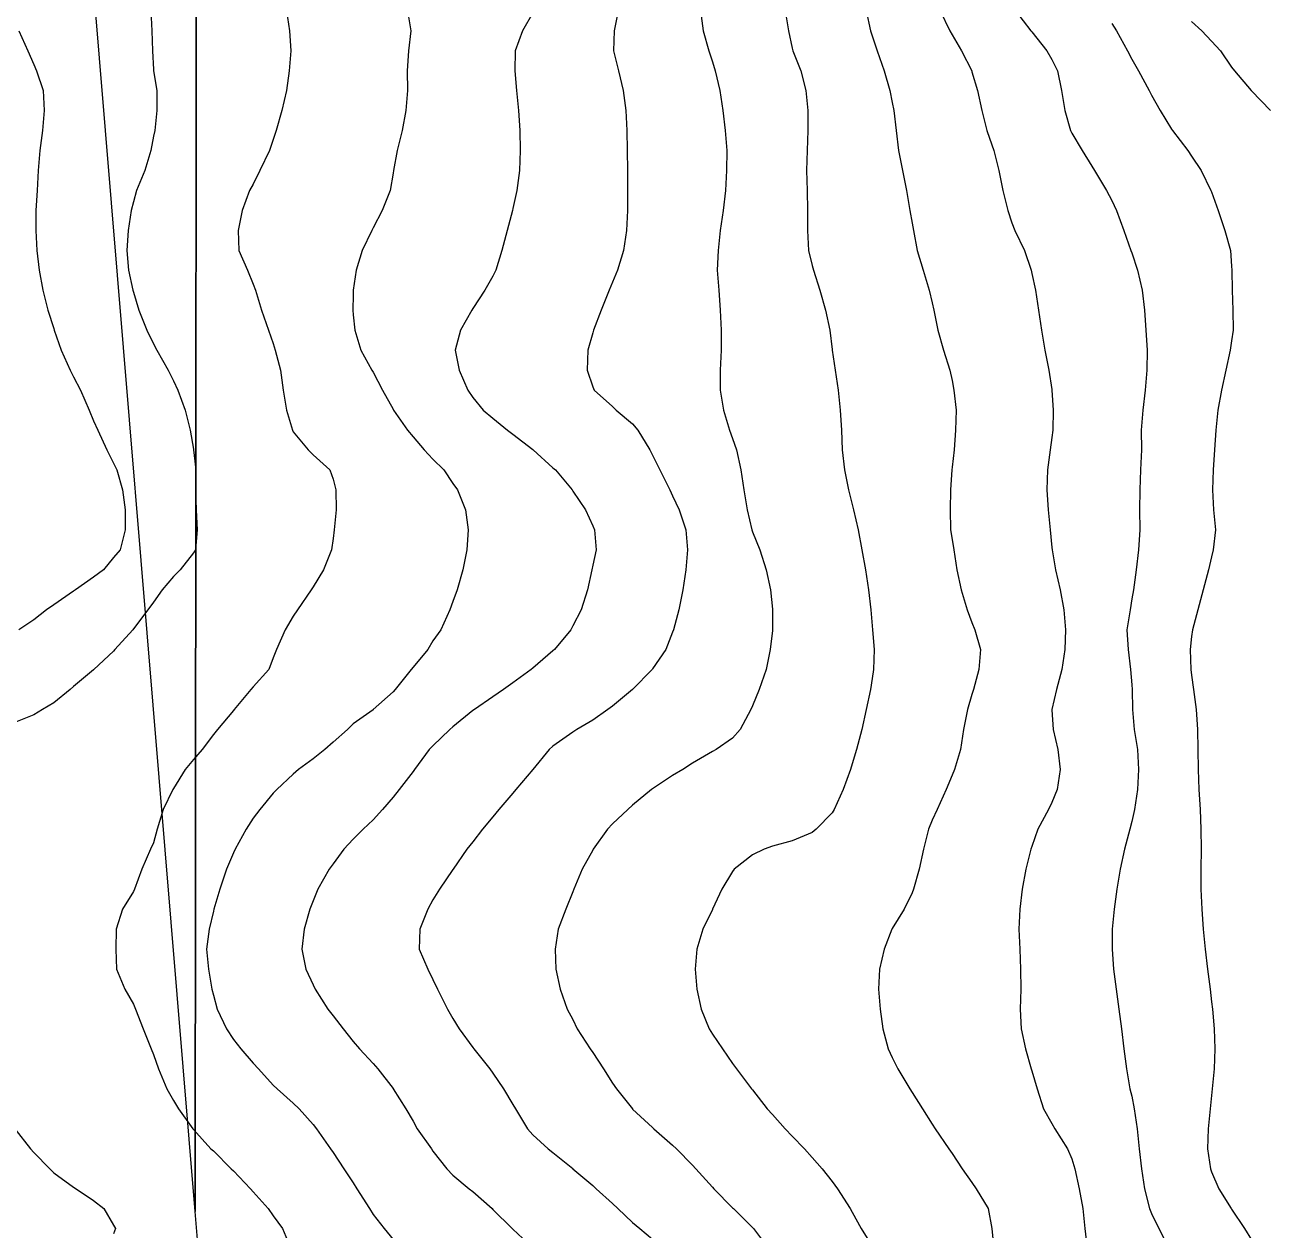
# Model space of a CAD drawing. Extents: x -729 to 771, y -779 to 721.
# Drawn here: x -418.1 to -213.2, y 135.4 to 334 of the extents above; entities that cross this region are included whole.
import ezdxf

# ---------------------------------------------------------------- set-up
doc = ezdxf.new("R2010")
doc.units = 0

msp = doc.modelspace()

# ---------------------------------------------------------------- linework, layer by layer
at = {"layer": 'CONTOURS'}
for points in [[(-397.3407, 336.3354, 126.472), (-397.1361, 333.0459, 126.472), (-397.0667, 329.7564, 126.472), (-396.8798, 326.6767, 126.472), (-396.8672, 326.467, 126.472), (-396.3045, 323.1775, 126.472), (-396.3174, 319.888, 126.472), (-396.6845, 316.5985, 126.472), (-396.8798, 315.655, 126.472), (-397.3403, 313.3091, 126.472), (-398.2962, 310.0196, 126.472), (-399.6589, 306.7301, 126.472), (-400.1693, 304.8495, 126.472), (-400.5359, 303.4407, 126.472), (-401.0622, 300.1512, 126.472), (-401.25, 296.8617, 126.472), (-401.0154, 293.5722, 126.472), (-400.268, 290.2828, 126.472), (-400.1693, 289.9469, 126.472), (-399.308, 286.9933, 126.472), (-397.9948, 283.7038, 126.472), (-396.8798, 281.4793, 126.472), (-396.3184, 280.4143, 126.472), (-394.479, 277.1249, 126.472), (-393.5903, 275.3415, 126.472), (-392.8461, 273.8354, 126.472), (-391.6573, 270.5459, 126.472), (-390.8284, 267.2564, 126.472), (-390.3009, 264.1295, 126.472), (-390.2717, 263.967, 126.472), (-389.9101, 260.6775, 126.472), (-389.9358, 257.388, 126.472), (-389.8235, 254.0985, 126.472), (-389.6913, 250.8091, 126.472), (-389.9515, 247.5196, 126.472), (-390.3009, 247.0134, 126.472), (-392.4736, 244.2301, 126.472), (-393.5903, 243.1157, 126.472), (-395.4475, 240.9407, 126.472), (-396.8798, 238.9031, 126.472), (-397.8159, 237.6512, 126.472), (-400.1693, 234.5015, 126.472), (-400.3103, 234.3617, 126.472), (-403.2265, 231.0722, 126.472), (-403.4588, 230.8147, 126.472), (-406.7357, 227.7828, 126.472), (-406.7482, 227.7724, 126.472), (-410.0377, 225.0127, 126.472), (-410.6235, 224.4933, 126.472), (-413.3272, 222.3204, 126.472), (-415.1917, 221.2038, 126.472), (-416.6167, 220.3361, 126.472), (-419.9061, 219.0397, 126.472)], [(-374.9911, 336.3354, 136.472), (-374.467, 333.0459, 136.472), (-374.2325, 329.7564, 136.472), (-374.5208, 326.467, 136.472), (-374.9443, 323.1775, 136.472), (-375.7258, 319.888, 136.472), (-376.6626, 316.5985, 136.472), (-377.143, 315.1233, 136.472), (-377.7618, 313.3091, 136.472), (-379.343, 310.0196, 136.472), (-380.4324, 307.7785, 136.472), (-381.0459, 306.7301, 136.472), (-382.2832, 303.4407, 136.472), (-382.9432, 300.1512, 136.472), (-382.8452, 296.8617, 136.472), (-381.3647, 293.5722, 136.472), (-380.4324, 291.2815, 136.472), (-380.0863, 290.2828, 136.472), (-379.0634, 286.9933, 136.472), (-377.9254, 283.7038, 136.472), (-377.143, 281.5227, 136.472), (-376.8278, 280.4143, 136.472), (-375.9788, 277.1249, 136.472), (-375.4864, 273.8354, 136.472), (-374.9608, 270.5459, 136.472), (-373.9991, 267.2564, 136.472), (-373.8535, 266.981, 136.472), (-371.4125, 263.967, 136.472), (-370.564, 263.1969, 136.472), (-367.8416, 260.6775, 136.472), (-367.2745, 259.1689, 136.472), (-366.8165, 257.388, 136.472), (-366.7819, 254.0985, 136.472), (-367.1098, 250.8091, 136.472), (-367.2745, 249.3711, 136.472), (-367.5532, 247.5196, 136.472), (-368.894, 244.2301, 136.472), (-370.564, 241.4451, 136.472), (-370.8861, 240.9407, 136.472), (-373.1695, 237.6512, 136.472), (-373.8535, 236.6017, 136.472), (-375.1969, 234.3617, 136.472), (-376.6187, 231.0722, 136.472), (-377.143, 229.7034, 136.472), (-377.8744, 227.7828, 136.472), (-380.4324, 224.9625, 136.472), (-380.8256, 224.4933, 136.472), (-383.5877, 221.2038, 136.472), (-383.7219, 221.0468, 136.472), (-386.3457, 217.9143, 136.472), (-387.0114, 217.0918, 136.472), (-388.8569, 214.6249, 136.472), (-390.3009, 212.9462, 136.472), (-391.6615, 211.3354, 136.472), (-393.5903, 208.2052, 136.472), (-393.7051, 208.0459, 136.472), (-395.2799, 204.7564, 136.472), (-396.2613, 201.467, 136.472), (-396.8798, 199.2161, 136.472), (-397.3931, 198.1775, 136.472), (-398.7895, 194.888, 136.472), (-400.0034, 191.5985, 136.472), (-400.1693, 191.2453, 136.472), (-402.0003, 188.3091, 136.472), (-403.0091, 185.0196, 136.472), (-403.0813, 181.7301, 136.472), (-402.9599, 178.4407, 136.472), (-401.6024, 175.1512, 136.472), (-400.1693, 172.6471, 136.472), (-399.8592, 171.8617, 136.472), (-398.5916, 168.5722, 136.472), (-397.2613, 165.2828, 136.472), (-396.8798, 164.3902, 136.472), (-396.0791, 161.9933, 136.472), (-394.6823, 158.7038, 136.472), (-393.5903, 156.7848, 136.472), (-392.7335, 155.4143, 136.472), (-390.3949, 152.1249, 136.472), (-390.3009, 152.019, 136.472), (-387.4162, 148.8354, 136.472), (-387.0114, 148.4764, 136.472), (-384.0644, 145.5459, 136.472), (-383.7219, 145.1869, 136.472), (-380.8936, 142.2564, 136.472), (-380.4324, 141.7218, 136.472), (-378.0114, 138.967, 136.472), (-377.143, 137.7725, 136.472), (-375.6033, 135.6775, 136.472), (-374.2487, 132.388, 136.472)], [(-355.0159, 336.3354, 146.472), (-354.476, 333.0459, 146.472), (-354.8589, 329.7564, 146.472), (-355.073, 326.467, 146.472), (-355.0093, 323.1775, 146.472), (-355.3134, 319.888, 146.472), (-355.9225, 316.5985, 146.472), (-356.7112, 313.3091, 146.472), (-357.3297, 310.0196, 146.472), (-357.4061, 309.6021, 146.472), (-357.8874, 306.7301, 146.472), (-359.2085, 303.4407, 146.472), (-360.6956, 300.5623, 146.472), (-360.8839, 300.1512, 146.472), (-362.4832, 296.8617, 146.472), (-363.4666, 293.5722, 146.472), (-363.957, 290.2828, 146.472), (-363.9851, 289.5443, 146.472), (-364.0552, 286.9933, 146.472), (-363.9851, 286.2109, 146.472), (-363.7024, 283.7038, 146.472), (-362.7153, 280.4143, 146.472), (-360.8821, 277.1249, 146.472), (-360.6956, 276.7737, 146.472), (-359.1366, 273.8354, 146.472), (-357.4061, 270.7125, 146.472), (-357.3097, 270.5459, 146.472), (-355.0444, 267.2564, 146.472), (-354.1167, 266.142, 146.472), (-352.2601, 263.967, 146.472), (-350.8272, 262.4498, 146.472), (-349.0222, 260.6775, 146.472), (-347.5377, 258.4314, 146.472), (-346.8029, 257.388, 146.472), (-345.4632, 254.0985, 146.472), (-345.0113, 250.8091, 146.472), (-345.2549, 247.5196, 146.472), (-345.9022, 244.2301, 146.472), (-346.8405, 240.9407, 146.472), (-347.5377, 239.0074, 146.472), (-348.0359, 237.6512, 146.472), (-349.5281, 234.3617, 146.472), (-350.8272, 232.5148, 146.472), (-351.6928, 231.0722, 146.472), (-354.1167, 228.1812, 146.472), (-354.425, 227.7828, 146.472), (-357.0591, 224.4933, 146.472), (-357.4061, 224.1271, 146.472), (-360.6654, 221.2038, 146.472), (-360.6956, 221.1802, 146.472), (-363.9851, 218.8641, 146.472), (-364.9097, 217.9143, 146.472), (-367.2745, 215.8503, 146.472), (-368.6383, 214.6249, 146.472), (-370.564, 213.0743, 146.472), (-372.9829, 211.3354, 146.472), (-373.8535, 210.5619, 146.472), (-376.5315, 208.0459, 146.472), (-377.143, 207.4068, 146.472), (-379.3373, 204.7564, 146.472), (-380.4324, 203.2882, 146.472), (-381.629, 201.467, 146.472), (-383.4496, 198.1775, 146.472), (-383.7219, 197.6173, 146.472), (-384.8413, 194.888, 146.472), (-385.974, 191.5985, 146.472), (-386.9367, 188.3091, 146.472), (-387.0114, 187.9701, 146.472), (-387.7093, 185.0196, 146.472), (-388.1545, 181.7301, 146.472), (-387.7956, 178.4407, 146.472), (-387.2501, 175.1512, 146.472), (-387.0114, 174.1235, 146.472), (-386.3694, 171.8617, 146.472), (-384.8316, 168.5722, 146.472), (-383.7219, 166.8618, 146.472), (-382.4688, 165.2828, 146.472), (-380.4324, 162.9592, 146.472), (-379.5787, 161.9933, 146.472), (-377.143, 159.3406, 146.472), (-376.4787, 158.7038, 146.472), (-373.8535, 156.3711, 146.472), (-372.8991, 155.4143, 146.472), (-370.564, 152.8578, 146.472), (-369.9972, 152.1249, 146.472), (-367.7041, 148.8354, 146.472), (-367.2745, 148.2133, 146.472), (-365.4991, 145.5459, 146.472), (-363.9851, 143.2052, 146.472), (-363.3704, 142.2564, 146.472), (-361.3074, 138.967, 146.472), (-360.6956, 138.0304, 146.472), (-358.8723, 135.6775, 146.472), (-357.4061, 133.9085, 146.472)], [(-334.3798, 336.015, 156.472), (-336.0858, 333.0459, 156.472), (-337.3118, 329.7564, 156.472), (-337.3656, 326.467, 156.472), (-337.0816, 323.1775, 156.472), (-336.7477, 319.888, 156.472), (-336.5073, 316.5985, 156.472), (-336.4793, 313.3091, 156.472), (-336.5702, 310.0196, 156.472), (-337.0228, 306.7301, 156.472), (-337.6693, 303.7609, 156.472), (-337.7409, 303.4407, 156.472), (-338.5855, 300.1512, 156.472), (-339.4823, 296.8617, 156.472), (-340.4675, 293.5722, 156.472), (-340.9588, 292.6025, 156.472), (-342.2897, 290.2828, 156.472), (-344.2482, 287.2657, 156.472), (-344.4324, 286.9933, 156.472), (-346.2842, 283.7038, 156.472), (-347.1901, 280.4143, 156.472), (-346.5235, 277.1249, 156.472), (-345.0986, 273.8354, 156.472), (-344.2482, 272.617, 156.472), (-342.5312, 270.5459, 156.472), (-340.9588, 269.1928, 156.472), (-338.5316, 267.2564, 156.472), (-337.6693, 266.5987, 156.472), (-334.3798, 264.0313, 156.472), (-334.2958, 263.967, 156.472), (-331.0903, 261.0385, 156.472), (-330.6646, 260.6775, 156.472), (-327.9051, 257.388, 156.472), (-327.8009, 257.2076, 156.472), (-325.6926, 254.0985, 156.472), (-324.5114, 251.4599, 156.472), (-324.2267, 250.8091, 156.472), (-323.9571, 247.5196, 156.472), (-324.5114, 244.9793, 156.472), (-324.6766, 244.2301, 156.472), (-325.3815, 240.9407, 156.472), (-326.4122, 237.6512, 156.472), (-327.8009, 234.9874, 156.472), (-328.1005, 234.3617, 156.472), (-330.8208, 231.0722, 156.472), (-331.0903, 230.8757, 156.472), (-334.3798, 228.0355, 156.472), (-334.6698, 227.7828, 156.472), (-337.6693, 225.6103, 156.472), (-339.1976, 224.4933, 156.472), (-340.9588, 223.3035, 156.472), (-344.0056, 221.2038, 156.472), (-344.2482, 221.0286, 156.472), (-347.5377, 218.3756, 156.472), (-348.0573, 217.9143, 156.472), (-350.8272, 215.2025, 156.472), (-351.4391, 214.6249, 156.472), (-353.8939, 211.3354, 156.472), (-354.1167, 211.0123, 156.472), (-356.4045, 208.0459, 156.472), (-357.4061, 206.7503, 156.472), (-359.1438, 204.7564, 156.472), (-360.6956, 203.0557, 156.472), (-362.3358, 201.467, 156.472), (-363.9851, 199.863, 156.472), (-365.528, 198.1775, 156.472), (-367.2745, 195.796, 156.472), (-367.939, 194.888, 156.472), (-369.7741, 191.5985, 156.472), (-370.564, 189.7015, 156.472), (-371.1282, 188.3091, 156.472), (-372.0488, 185.0196, 156.472), (-372.4442, 181.7301, 156.472), (-371.7742, 178.4407, 156.472), (-370.564, 175.8492, 156.472), (-370.2422, 175.1512, 156.472), (-368.1469, 171.8617, 156.472), (-367.2745, 170.7133, 156.472), (-365.6402, 168.5722, 156.472), (-363.9851, 166.5004, 156.472), (-362.9457, 165.2828, 156.472), (-360.6956, 162.9004, 156.472), (-359.9083, 161.9933, 156.472), (-357.4061, 158.7461, 156.472), (-357.3756, 158.7038, 156.472), (-355.2901, 155.4143, 156.472), (-354.1167, 153.3655, 156.472), (-353.4233, 152.1249, 156.472), (-351.0979, 148.8354, 156.472), (-350.8272, 148.4313, 156.472), (-348.5441, 145.5459, 156.472), (-347.5377, 144.4862, 156.472), (-344.868, 142.2564, 156.472), (-344.2482, 141.7803, 156.472), (-341.0999, 138.967, 156.472), (-340.9588, 138.8425, 156.472), (-337.7608, 135.6775, 156.472), (-337.6693, 135.5905, 156.472), (-334.3798, 132.5309, 156.472)], [(-320.308, 336.3354, 166.472), (-320.9781, 333.0459, 166.472), (-321.0609, 329.7564, 166.472), (-320.2794, 326.467, 166.472), (-319.5019, 323.1775, 166.472), (-319.0665, 319.888, 166.472), (-318.8961, 316.5985, 166.472), (-318.8302, 313.3091, 166.472), (-318.75, 310.0196, 166.472), (-318.7602, 306.7301, 166.472), (-318.7881, 303.4407, 166.472), (-318.946, 300.1512, 166.472), (-319.424, 296.8617, 166.472), (-320.3983, 293.5722, 166.472), (-321.2219, 291.6388, 166.472), (-321.7916, 290.2828, 166.472), (-323.1412, 286.9933, 166.472), (-324.3691, 283.7038, 166.472), (-324.5114, 283.2506, 166.472), (-325.3238, 280.4143, 166.472), (-325.4488, 277.1249, 166.472), (-324.5114, 274.3605, 166.472), (-324.2913, 273.8354, 166.472), (-321.2219, 271.1305, 166.472), (-320.6253, 270.5459, 166.472), (-317.9324, 268.2823, 166.472), (-317.0909, 267.2564, 166.472), (-315.1024, 263.967, 166.472), (-314.643, 263.1296, 166.472), (-313.4256, 260.6775, 166.472), (-311.7974, 257.388, 166.472), (-311.3535, 256.4421, 166.472), (-310.2741, 254.0985, 166.472), (-309.1387, 250.8091, 166.472), (-308.8892, 247.5196, 166.472), (-309.1799, 244.2301, 166.472), (-309.6541, 240.9407, 166.472), (-310.3349, 237.6512, 166.472), (-311.197, 234.3617, 166.472), (-311.3535, 233.9406, 166.472), (-312.4783, 231.0722, 166.472), (-314.643, 227.895, 166.472), (-314.7299, 227.7828, 166.472), (-317.9324, 224.5128, 166.472), (-317.9531, 224.4933, 166.472), (-321.2219, 221.7443, 166.472), (-322.0034, 221.2038, 166.472), (-324.5114, 219.4499, 166.472), (-327.1112, 217.9143, 166.472), (-327.8009, 217.4681, 166.472), (-331.0903, 215.1606, 166.472), (-331.6622, 214.6249, 166.472), (-334.3514, 211.3354, 166.472), (-334.3798, 211.2999, 166.472), (-337.1869, 208.0459, 166.472), (-337.6693, 207.449, 166.472), (-339.9688, 204.7564, 166.472), (-340.9588, 203.5269, 166.472), (-342.6669, 201.467, 166.472), (-344.2482, 199.3918, 166.472), (-345.2504, 198.1775, 166.472), (-347.5047, 194.888, 166.472), (-347.5377, 194.8393, 166.472), (-349.7469, 191.5985, 166.472), (-350.8272, 189.864, 166.472), (-351.6906, 188.3091, 166.472), (-353.0159, 185.0196, 166.472), (-353.1297, 181.7301, 166.472), (-351.6828, 178.4407, 166.472), (-350.8272, 176.7368, 166.472), (-350.1026, 175.1512, 166.472), (-348.436, 171.8617, 166.472), (-347.5377, 170.3028, 166.472), (-346.4947, 168.5722, 166.472), (-344.2482, 165.5228, 166.472), (-344.0799, 165.2828, 166.472), (-341.4632, 161.9933, 166.472), (-340.9588, 161.2866, 166.472), (-339.2051, 158.7038, 166.472), (-337.6693, 156.1291, 166.472), (-337.2498, 155.4143, 166.472), (-335.2739, 152.1249, 166.472), (-334.3798, 151.1223, 166.472), (-331.8241, 148.8354, 166.472), (-331.0903, 148.1957, 166.472), (-327.8009, 145.5754, 166.472), (-327.7658, 145.5459, 166.472), (-324.5114, 142.7815, 166.472), (-323.9335, 142.2564, 166.472), (-321.2219, 139.79, 166.472), (-320.3612, 138.967, 166.472), (-317.9324, 136.679, 166.472), (-316.759, 135.6775, 166.472), (-314.643, 133.9315, 166.472)], [(-306.7326, 336.3354, 176.472), (-306.3053, 333.0459, 176.472), (-305.373, 329.7564, 176.472), (-304.7745, 327.8993, 176.472), (-304.3171, 326.467, 176.472), (-303.5679, 323.1775, 176.472), (-303.0429, 319.888, 176.472), (-302.6656, 316.5985, 176.472), (-302.4079, 313.3091, 176.472), (-302.4358, 310.0196, 176.472), (-302.645, 306.7301, 176.472), (-303.0282, 303.4407, 176.472), (-303.4792, 300.1512, 176.472), (-303.8541, 296.8617, 176.472), (-303.976, 293.5722, 176.472), (-303.7458, 290.2828, 176.472), (-303.4805, 286.9933, 176.472), (-303.3627, 283.7038, 176.472), (-303.3414, 280.4143, 176.472), (-303.5181, 277.1249, 176.472), (-303.4993, 273.8354, 176.472), (-302.9417, 270.5459, 176.472), (-301.9679, 267.2564, 176.472), (-301.4851, 265.8462, 176.472), (-300.7897, 263.967, 176.472), (-300.1011, 260.6775, 176.472), (-299.6187, 257.388, 176.472), (-299.0623, 254.0985, 176.472), (-298.3037, 250.8091, 176.472), (-298.1956, 250.4792, 176.472), (-296.9697, 247.5196, 176.472), (-295.9143, 244.2301, 176.472), (-295.2161, 240.9407, 176.472), (-294.9061, 237.7453, 176.472), (-294.896, 237.6512, 176.472), (-294.8924, 234.3617, 176.472), (-294.9061, 234.227, 176.472), (-295.2709, 231.0722, 176.472), (-295.9284, 227.7828, 176.472), (-297.0687, 224.4933, 176.472), (-298.1956, 221.8132, 176.472), (-298.4379, 221.2038, 176.472), (-300.203, 217.9143, 176.472), (-301.4851, 216.4622, 176.472), (-304.1608, 214.6249, 176.472), (-304.7745, 214.3125, 176.472), (-308.064, 212.3768, 176.472), (-309.6438, 211.3354, 176.472), (-311.3535, 210.3364, 176.472), (-314.643, 208.1657, 176.472), (-314.7984, 208.0459, 176.472), (-317.9324, 205.4376, 176.472), (-318.7099, 204.7564, 176.472), (-321.2219, 202.3493, 176.472), (-322.0809, 201.467, 176.472), (-324.4254, 198.1775, 176.472), (-324.5114, 198.0163, 176.472), (-326.2261, 194.888, 176.472), (-327.6458, 191.5985, 176.472), (-327.8009, 191.1544, 176.472), (-328.9634, 188.3091, 176.472), (-330.2225, 185.0196, 176.472), (-330.7205, 181.7301, 176.472), (-330.5733, 178.4407, 176.472), (-329.88, 175.1512, 176.472), (-328.6961, 171.8617, 176.472), (-327.8009, 170.1063, 176.472), (-327.042, 168.5722, 176.472), (-324.931, 165.2828, 176.472), (-324.5114, 164.6733, 176.472), (-322.7414, 161.9933, 176.472), (-321.2219, 159.6689, 176.472), (-320.5719, 158.7038, 176.472), (-317.971, 155.4143, 176.472), (-317.9324, 155.3771, 176.472), (-314.643, 152.3116, 176.472), (-314.46, 152.1249, 176.472), (-311.3535, 149.4297, 176.472), (-310.7162, 148.8354, 176.472), (-308.064, 146.1501, 176.472), (-307.5159, 145.5459, 176.472), (-304.7745, 142.4906, 176.472), (-304.5606, 142.2564, 176.472), (-301.4851, 139.1209, 176.472), (-301.3256, 138.967, 176.472), (-298.1956, 135.8869, 176.472), (-297.9964, 135.6775, 176.472), (-295.5341, 132.388, 176.472)], [(-292.787, 336.3354, 186.472), (-292.2606, 333.0459, 186.472), (-291.6167, 330.1864, 186.472), (-291.5102, 329.7564, 186.472), (-290.2044, 326.467, 186.472), (-289.4179, 323.1775, 186.472), (-289.0549, 319.888, 186.472), (-289.0465, 316.5985, 186.472), (-289.1851, 313.3091, 186.472), (-289.2938, 310.0196, 186.472), (-289.1781, 306.7301, 186.472), (-289.1221, 303.4407, 186.472), (-289.1283, 300.1512, 186.472), (-288.9336, 296.8617, 186.472), (-288.3272, 294.3697, 186.472), (-288.1181, 293.5722, 186.472), (-287.1022, 290.2828, 186.472), (-286.1727, 286.9933, 186.472), (-285.4435, 283.7038, 186.472), (-285.0377, 280.5293, 186.472), (-285.0242, 280.4143, 186.472), (-284.5503, 277.1249, 186.472), (-284.087, 273.8354, 186.472), (-283.7219, 270.5459, 186.472), (-283.526, 267.2564, 186.472), (-283.4246, 263.967, 186.472), (-283.0237, 260.6775, 186.472), (-282.354, 257.388, 186.472), (-281.7482, 255.0071, 186.472), (-281.532, 254.0985, 186.472), (-280.794, 250.8091, 186.472), (-280.1577, 247.5196, 186.472), (-279.5325, 244.2301, 186.472), (-279.0378, 240.9407, 186.472), (-278.6739, 237.6512, 186.472), (-278.4588, 234.9899, 186.472), (-278.407, 234.3617, 186.472), (-278.1455, 231.0722, 186.472), (-278.2548, 227.7828, 186.472), (-278.4588, 226.3358, 186.472), (-278.7274, 224.4933, 186.472), (-279.4378, 221.2038, 186.472), (-280.1763, 217.9143, 186.472), (-281.0264, 214.6249, 186.472), (-281.7482, 212.2657, 186.472), (-282.0259, 211.3354, 186.472), (-283.2258, 208.0459, 186.472), (-284.7106, 204.7564, 186.472), (-285.0377, 204.17, 186.472), (-287.6711, 201.467, 186.472), (-288.3272, 200.9233, 186.472), (-291.6167, 199.5596, 186.472), (-294.9061, 198.7001, 186.472), (-296.2371, 198.1775, 186.472), (-298.1956, 197.2669, 186.472), (-301.1917, 194.888, 186.472), (-301.4851, 194.5365, 186.472), (-303.2476, 191.5985, 186.472), (-304.7508, 188.3091, 186.472), (-304.7745, 188.2612, 186.472), (-306.3492, 185.0196, 186.472), (-307.349, 181.7301, 186.472), (-307.6269, 178.4407, 186.472), (-307.3727, 175.1512, 186.472), (-306.6138, 171.8617, 186.472), (-305.3045, 168.5722, 186.472), (-304.7745, 167.7314, 186.472), (-303.1355, 165.2828, 186.472), (-301.4851, 162.8712, 186.472), (-300.8376, 161.9933, 186.472), (-298.32, 158.7038, 186.472), (-298.1956, 158.5543, 186.472), (-295.7347, 155.4143, 186.472), (-294.9061, 154.5028, 186.472), (-292.7981, 152.1249, 186.472), (-291.6167, 150.9135, 186.472), (-289.5981, 148.8354, 186.472), (-288.3272, 147.4143, 186.472), (-286.6859, 145.5459, 186.472), (-285.0377, 143.4569, 186.472), (-284.1583, 142.2564, 186.472), (-282.0698, 138.967, 186.472), (-281.7482, 138.3645, 186.472), (-280.2759, 135.6775, 186.472), (-278.4588, 132.7911, 186.472)], [(-279.4271, 336.3354, 196.472), (-278.7182, 333.0459, 196.472), (-278.4588, 332.2306, 196.472), (-277.6426, 329.7564, 196.472), (-276.4813, 326.467, 196.472), (-275.5404, 323.1775, 196.472), (-275.1693, 321.2138, 196.472), (-274.9133, 319.888, 196.472), (-274.5294, 316.5985, 196.472), (-274.1259, 313.3091, 196.472), (-273.4438, 310.0196, 196.472), (-272.8077, 306.7301, 196.472), (-272.228, 303.4407, 196.472), (-271.8798, 301.3569, 196.472), (-271.6772, 300.1512, 196.472), (-271.0509, 296.8617, 196.472), (-270.0611, 293.5722, 196.472), (-269.0792, 290.2828, 196.472), (-268.5903, 288.2118, 196.472), (-268.2964, 286.9933, 196.472), (-267.6251, 283.7038, 196.472), (-266.709, 280.4143, 196.472), (-265.6866, 277.1249, 196.472), (-265.3009, 275.4305, 196.472), (-264.9799, 273.8354, 196.472), (-264.6448, 270.5459, 196.472), (-264.7023, 267.2564, 196.472), (-264.9614, 263.967, 196.472), (-265.3009, 261.1295, 196.472), (-265.3497, 260.6775, 196.472), (-265.5568, 257.388, 196.472), (-265.6163, 254.0985, 196.472), (-265.5434, 250.8091, 196.472), (-265.3009, 249.2152, 196.472), (-265.0259, 247.5196, 196.472), (-264.5328, 244.2301, 196.472), (-263.8103, 240.9407, 196.472), (-262.7922, 237.6512, 196.472), (-262.0114, 235.5525, 196.472), (-261.5675, 234.3617, 196.472), (-260.6262, 231.0722, 196.472), (-260.8735, 227.7828, 196.472), (-261.7657, 224.4933, 196.472), (-262.0114, 223.6857, 196.472), (-262.7429, 221.2038, 196.472), (-263.3968, 217.9143, 196.472), (-263.9235, 214.6249, 196.472), (-264.8936, 211.3354, 196.472), (-265.3009, 210.3689, 196.472), (-266.2633, 208.0459, 196.472), (-267.7742, 204.7564, 196.472), (-268.5903, 202.9946, 196.472), (-269.1598, 201.467, 196.472), (-269.9959, 198.1775, 196.472), (-270.7139, 194.888, 196.472), (-271.6392, 191.5985, 196.472), (-271.8798, 190.986, 196.472), (-273.1939, 188.3091, 196.472), (-275.1693, 185.1121, 196.472), (-275.2369, 185.0196, 196.472), (-276.5054, 181.7301, 196.472), (-277.2526, 178.4407, 196.472), (-277.4078, 175.1512, 196.472), (-277.1396, 171.8617, 196.472), (-276.6971, 168.5722, 196.472), (-275.8349, 165.2828, 196.472), (-275.1693, 163.8576, 196.472), (-274.2564, 161.9933, 196.472), (-272.2574, 158.7038, 196.472), (-271.8798, 158.1293, 196.472), (-270.1715, 155.4143, 196.472), (-268.5903, 152.9, 196.472), (-268.0657, 152.1249, 196.472), (-265.8545, 148.8354, 196.472), (-265.3009, 148.0397, 196.472), (-263.6134, 145.5459, 196.472), (-262.0114, 143.2842, 196.472), (-261.3263, 142.2564, 196.472), (-259.3264, 138.967, 196.472), (-258.7234, 135.6775, 196.472), (-258.7219, 135.6625, 196.472), (-258.4294, 132.388, 196.472)], [(-267.2435, 336.3354, 206.472), (-265.686, 333.0459, 206.472), (-265.3009, 332.3579, 206.472), (-263.714, 329.7564, 206.472), (-262.0645, 326.467, 206.472), (-262.0114, 326.2917, 206.472), (-261.0955, 323.1775, 206.472), (-260.3761, 319.888, 206.472), (-259.5521, 316.5985, 206.472), (-258.7219, 314.226, 206.472), (-258.3865, 313.3091, 206.472), (-257.584, 310.0196, 206.472), (-256.9302, 306.7301, 206.472), (-256.1297, 303.4407, 206.472), (-255.4324, 301.4158, 206.472), (-254.9445, 300.1512, 206.472), (-253.3733, 296.8617, 206.472), (-252.256, 293.5722, 206.472), (-252.143, 293.0644, 206.472), (-251.564, 290.2828, 206.472), (-251.0597, 286.9933, 206.472), (-250.5859, 283.7038, 206.472), (-250.0078, 280.4143, 206.472), (-249.3265, 277.1249, 206.472), (-248.8535, 273.9498, 206.472), (-248.8371, 273.8354, 206.472), (-248.6422, 270.5459, 206.472), (-248.6927, 267.2564, 206.472), (-248.8535, 266.0506, 206.472), (-249.1414, 263.967, 206.472), (-249.5559, 260.6775, 206.472), (-249.6686, 257.388, 206.472), (-249.4774, 254.0985, 206.472), (-249.1178, 250.8091, 206.472), (-248.8535, 247.915, 206.472), (-248.8165, 247.5196, 206.472), (-248.2495, 244.2301, 206.472), (-247.4978, 240.9407, 206.472), (-246.8743, 237.6512, 206.472), (-246.6297, 234.3617, 206.472), (-246.719, 231.0722, 206.472), (-247.2209, 227.7828, 206.472), (-248.0676, 224.4933, 206.472), (-248.8535, 221.2137, 206.472), (-248.8558, 221.2038, 206.472), (-248.8535, 221.1716, 206.472), (-248.6135, 217.9143, 206.472), (-247.8775, 214.6249, 206.472), (-247.5089, 211.3354, 206.472), (-247.9655, 208.0459, 206.472), (-248.8535, 205.8876, 206.472), (-249.3888, 204.7564, 206.472), (-251.1534, 201.467, 206.472), (-252.143, 198.6611, 206.472), (-252.3138, 198.1775, 206.472), (-253.1296, 194.888, 206.472), (-253.7294, 191.5985, 206.472), (-254.133, 188.3091, 206.472), (-254.3091, 185.0196, 206.472), (-254.1451, 181.7301, 206.472), (-254.0019, 178.4407, 206.472), (-253.9853, 175.1512, 206.472), (-254.0773, 171.8617, 206.472), (-253.9126, 168.5722, 206.472), (-253.1871, 165.2828, 206.472), (-252.2368, 161.9933, 206.472), (-252.143, 161.6912, 206.472), (-251.2825, 158.7038, 206.472), (-250.2161, 155.4143, 206.472), (-248.8535, 152.9764, 206.472), (-248.3595, 152.1249, 206.472), (-246.2765, 148.8354, 206.472), (-245.564, 147.1762, 206.472), (-245.0486, 145.5459, 206.472), (-244.3452, 142.2564, 206.472), (-243.7646, 138.967, 206.472), (-243.4129, 135.6775, 206.472), (-243.0369, 132.388, 206.472)], [(-254.8164, 336.3354, 216.472), (-252.2953, 333.0459, 216.472), (-252.143, 332.8442, 216.472), (-249.678, 329.7564, 216.472), (-248.8535, 328.2865, 216.472), (-247.9217, 326.467, 216.472), (-247.2432, 323.1775, 216.472), (-246.738, 319.888, 216.472), (-245.7903, 316.5985, 216.472), (-245.564, 316.1547, 216.472), (-243.8365, 313.3091, 216.472), (-242.2745, 310.7409, 216.472), (-241.8002, 310.0196, 216.472), (-239.8366, 306.7301, 216.472), (-238.9851, 305.0563, 216.472), (-238.223, 303.4407, 216.472), (-237.0051, 300.1512, 216.472), (-235.8352, 296.8617, 216.472), (-235.6956, 296.4427, 216.472), (-234.7136, 293.5722, 216.472), (-233.9912, 290.2828, 216.472), (-233.609, 286.9933, 216.472), (-233.3526, 283.7038, 216.472), (-233.1507, 280.4143, 216.472), (-233.1995, 277.1249, 216.472), (-233.4934, 273.8354, 216.472), (-233.8856, 270.5459, 216.472), (-234.1333, 267.2564, 216.472), (-234.0848, 263.967, 216.472), (-234.244, 260.6775, 216.472), (-234.3801, 257.388, 216.472), (-234.4121, 254.0985, 216.472), (-234.3529, 250.8091, 216.472), (-234.6008, 247.5196, 216.472), (-234.9432, 244.2301, 216.472), (-235.4246, 240.9407, 216.472), (-235.6956, 239.4195, 216.472), (-235.9699, 237.6512, 216.472), (-236.478, 234.3617, 216.472), (-236.279, 231.0722, 216.472), (-235.8912, 227.7828, 216.472), (-235.6956, 225.2714, 216.472), (-235.6387, 224.4933, 216.472), (-235.5707, 221.2038, 216.472), (-235.2865, 217.9143, 216.472), (-234.7249, 214.6249, 216.472), (-234.5484, 211.3354, 216.472), (-234.7251, 208.0459, 216.472), (-235.2307, 204.7564, 216.472), (-235.6956, 202.7802, 216.472), (-236.029, 201.467, 216.472), (-236.8993, 198.1775, 216.472), (-237.6179, 194.888, 216.472), (-238.1622, 191.5985, 216.472), (-238.575, 188.3091, 216.472), (-238.9042, 185.0196, 216.472), (-238.9024, 181.7301, 216.472), (-238.6684, 178.4407, 216.472), (-238.2723, 175.1512, 216.472), (-237.8139, 171.8617, 216.472), (-237.3544, 168.5722, 216.472), (-236.9933, 165.2828, 216.472), (-236.5587, 161.9933, 216.472), (-235.9791, 158.7038, 216.472), (-235.6956, 157.5236, 216.472), (-235.2675, 155.4143, 216.472), (-234.7989, 152.1249, 216.472), (-234.4503, 148.8354, 216.472), (-234.0772, 145.5459, 216.472), (-233.5632, 142.2564, 216.472), (-232.7377, 138.967, 216.472), (-232.4061, 138.1867, 216.472), (-231.2079, 135.6775, 216.472), (-229.5338, 132.388, 216.472)], [(-238.9851, 334.2184, 226.472), (-238.1902, 333.0459, 226.472), (-236.3719, 329.7564, 226.472), (-235.6956, 328.3769, 226.472), (-234.5817, 326.467, 226.472), (-232.8081, 323.1775, 226.472), (-232.4061, 322.4158, 226.472), (-230.9981, 319.888, 226.472), (-229.1167, 316.8358, 226.472), (-228.9568, 316.5985, 226.472), (-226.4504, 313.3091, 226.472), (-225.8272, 312.396, 226.472), (-224.2414, 310.0196, 226.472), (-222.6306, 306.7301, 226.472), (-222.5377, 306.4793, 226.472), (-221.4447, 303.4407, 226.472), (-220.3358, 300.1512, 226.472), (-219.4361, 296.8617, 226.472), (-219.2482, 294.2812, 226.472), (-219.2063, 293.5722, 226.472), (-219.1222, 290.2828, 226.472), (-219.045, 286.9933, 226.472), (-218.9945, 283.7038, 226.472), (-219.2482, 281.9786, 226.472), (-219.4915, 280.4143, 226.472), (-220.2071, 277.1249, 226.472), (-220.9161, 273.8354, 226.472), (-221.4824, 270.5459, 226.472), (-221.8055, 267.2564, 226.472), (-222.0292, 263.967, 226.472), (-222.282, 260.6775, 226.472), (-222.3836, 257.388, 226.472), (-222.2436, 254.0985, 226.472), (-221.872, 250.8091, 226.472), (-222.2707, 247.5196, 226.472), (-222.5377, 246.3584, 226.472), (-223.0216, 244.2301, 226.472), (-223.9042, 240.9407, 226.472), (-224.803, 237.6512, 226.472), (-225.6838, 234.3617, 226.472), (-225.8272, 233.2251, 226.472), (-226.0808, 231.0722, 226.472), (-225.9416, 227.7828, 226.472), (-225.8272, 226.8746, 226.472), (-225.515, 224.4933, 226.472), (-225.0535, 221.2038, 226.472), (-224.831, 217.9143, 226.472), (-224.7947, 214.6249, 226.472), (-224.755, 211.3354, 226.472), (-224.6365, 208.0459, 226.472), (-224.4176, 204.7564, 226.472), (-224.2932, 201.467, 226.472), (-224.2676, 198.1775, 226.472), (-224.2891, 194.888, 226.472), (-224.2806, 191.5985, 226.472), (-224.1646, 188.3091, 226.472), (-223.893, 185.0196, 226.472), (-223.5727, 181.7301, 226.472), (-223.1923, 178.4407, 226.472), (-222.7843, 175.1512, 226.472), (-222.5377, 173.036, 226.472), (-222.4025, 171.8617, 226.472), (-222.0888, 168.5722, 226.472), (-221.9748, 165.2828, 226.472), (-222.0965, 161.9933, 226.472), (-222.4151, 158.7038, 226.472), (-222.5377, 157.6296, 226.472), (-222.7811, 155.4143, 226.472), (-223.1026, 152.1249, 226.472), (-223.191, 148.8354, 226.472), (-222.7275, 145.5459, 226.472), (-222.5377, 145.0186, 226.472), (-221.3496, 142.2564, 226.472), (-219.3003, 138.967, 226.472), (-219.2482, 138.8878, 226.472), (-217.1364, 135.6775, 226.472), (-215.9588, 133.8341, 226.472)], [(-225.8272, 334.5935, 236.472), (-224.1536, 333.0459, 236.472), (-222.5377, 331.3047, 236.472), (-221.0717, 329.7564, 236.472), (-219.2482, 327.0417, 236.472), (-218.7681, 326.467, 236.472), (-216.0013, 323.1775, 236.472), (-215.9588, 323.1275, 236.472), (-212.8183, 319.888, 236.472)], [(-419.0736, 333.0459, 116.472), (-417.6085, 329.7564, 116.472), (-416.6167, 327.5089, 116.472), (-416.1463, 326.467, 116.472), (-415.0646, 323.1775, 116.472), (-414.8704, 319.888, 116.472), (-415.161, 316.5985, 116.472), (-415.6175, 313.3091, 116.472), (-415.9078, 310.0196, 116.472), (-416.0632, 306.7301, 116.472), (-416.2758, 303.4407, 116.472), (-416.2836, 300.1512, 116.472), (-416.08, 296.8617, 116.472), (-415.7096, 293.5722, 116.472), (-415.1198, 290.2828, 116.472), (-414.2698, 286.9933, 116.472), (-413.3272, 284.0073, 116.472), (-413.2363, 283.7038, 116.472), (-412.0917, 280.4143, 116.472), (-410.6121, 277.1249, 116.472), (-410.0377, 276.0077, 116.472), (-408.9198, 273.8354, 116.472), (-407.475, 270.5459, 116.472), (-406.7482, 268.781, 116.472), (-406.073, 267.2564, 116.472), (-404.556, 263.967, 116.472), (-403.4588, 261.7973, 116.472), (-402.8952, 260.6775, 116.472), (-401.9629, 257.388, 116.472), (-401.522, 254.0985, 116.472), (-401.5342, 250.8091, 116.472), (-402.3927, 247.5196, 116.472), (-403.4588, 246.2323, 116.472), (-405.1436, 244.2301, 116.472), (-406.7482, 243.0206, 116.472), (-409.7451, 240.9407, 116.472), (-410.0377, 240.7316, 116.472), (-413.3272, 238.4768, 116.472), (-414.5372, 237.6512, 116.472), (-416.6167, 235.9736, 116.472), (-419.0837, 234.3617, 116.472)], [(-419.7062, 152.1249, 126.472), (-417.1616, 148.8354, 126.472), (-416.6167, 148.2184, 126.472), (-413.9761, 145.5459, 126.472), (-413.3272, 144.8592, 126.472), (-410.0377, 142.5038, 126.472), (-409.6332, 142.2564, 126.472), (-406.7482, 140.3072, 126.472), (-405.086, 138.967, 126.472), (-403.4588, 136.2479, 126.472), (-403.1491, 135.6775, 126.472), (-403.4588, 134.8325, 126.472)]]:
    msp.add_polyline3d(points, dxfattribs=at)
at = {"layer": 'PARCELS'}
for points in [[(-389.7234, 448.0735, 166.4293), (-389.9981, 138.5055, 130.9682), (-409.7286, 376.2284, 129.9858), (-441.4161, 424.3096, 145.2847), (-470.3243, 517.8281, 182.05), (-589.9028, 603.9361, 135.7452), (-657.4425, 710.9814, 154.9083), (-389.7234, 448.0735, 166.4293)], [(443.7164, 334.9813, 388.8843), (441.2043, 154.4185, 431.992), (440.7419, 121.1638, 441.7505), (440.3559, 88.5738, 453.1305), (433.5435, -486.4852, 491.4064), (388.8977, -480.7023, 507.2759), (356.7177, -476.5346, 517.7943), (324.8154, -472.4002, 526.4974), (108.8107, -444.4197, 451.9422), (-390.4601, -379.7509, 270.9095), (-390.0732, 54.7049, 154.9027), (-383.8169, 64.031, 155.5624), (-389.9981, 138.5055, 130.9682), (-389.7234, 448.0735, 166.4293), (443.7164, 334.9813, 388.8843)]]:
    msp.add_polyline3d(points, dxfattribs=at)

doc.saveas('drawing.dxf')
